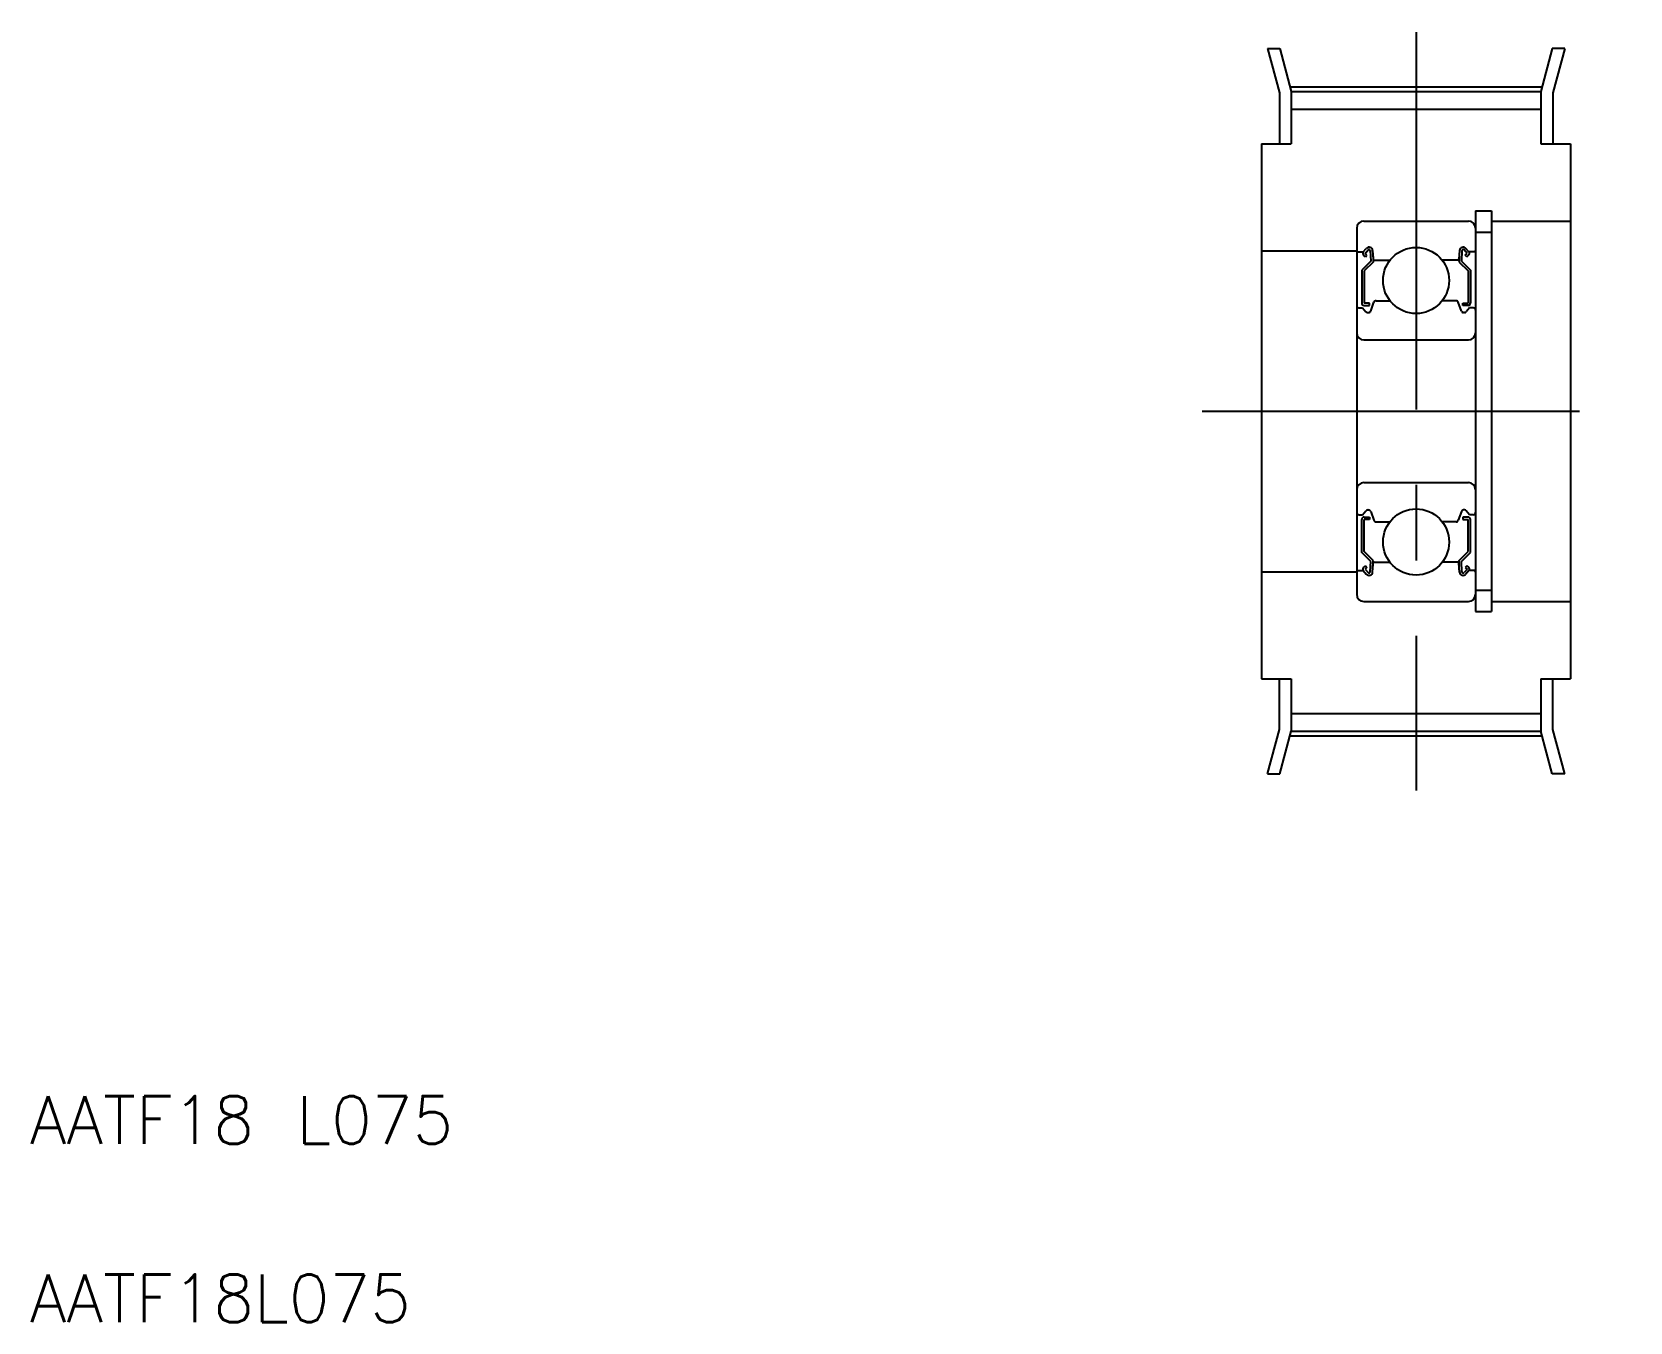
# Model space of a CAD drawing. Extents: x 10 to 145, y 10 to 119.
import ezdxf

# ---------------------------------------------------------------- set-up
doc = ezdxf.new("R2010")
doc.units = 0
doc.linetypes.add('CENTER', pattern=[50.8, 31.75, -6.35, 6.35, -6.35])
doc.layers.get('0').update_dxf_attribs({"linetype": 'CONTINUOUS'})
doc.layers.add('CENTER', color=1, linetype='CENTER')
doc.styles.get("Standard").update_dxf_attribs({"font": 'txt', "bigfont": 'BIGFONT'})

msp = doc.modelspace()

# ---------------------------------------------------------------- linework, layer by layer
at = {"color": 7, "linetype": 'CONTINUOUS'}
for p, q in [((114.12, 117.11), (115.12, 113.38)), ((114.12, 117.11), (115.16, 117.11)), ((115.16, 117.11), (116.12, 113.51)), ((138.08, 117.11), (137.12, 113.51)), ((139.12, 117.11), (138.08, 117.11)), ((139.12, 117.11), (138.12, 113.38)), ((115.12, 113.38), (115.12, 109.11)), ((116.12, 113.51), (137.12, 113.51)), ((116.12, 113.51), (116.12, 109.11)), ((137.12, 113.51), (137.12, 109.11)), ((138.12, 113.38), (138.12, 109.11)), ((116.12, 112.01), (137.12, 112.01)), ((113.62, 109.11), (113.62, 64.11)), ((113.62, 109.11), (116.12, 109.11)), ((137.12, 109.11), (139.62, 109.11)), ((139.62, 109.11), (139.62, 64.11)), ((122.22, 102.61), (131.02, 102.61)), ((131.62, 103.46), (131.62, 69.76)), ((131.62, 103.46), (132.97, 103.46)), ((132.97, 103.46), (132.97, 69.76)), ((132.97, 102.61), (139.62, 102.61)), ((121.62, 102.01), (121.62, 71.21)), ((131.62, 102.01), (131.62, 71.21)), ((131.62, 101.66), (132.97, 101.66)), ((113.62, 100.11), (121.62, 100.11)), ((121.72, 100.01), (122.18, 100.01)), ((122.18, 100.01), (122.43, 100.31)), ((122.36, 99.6), (122.2, 99.73)), ((122.33, 99.88), (122.58, 100.18)), ((122.48, 99.75), (122.33, 99.88)), ((122.36, 99.6), (122.48, 99.75)), ((122.76, 100.12), (122.8, 99.24)), ((122.96, 100.14), (123.02, 99.4)), ((123, 99.63), (123, 99.16)), ((130.28, 100.14), (130.22, 99.4)), ((130.24, 99.63), (130.24, 99.16)), ((130.48, 100.12), (130.44, 99.24)), ((130.91, 99.88), (130.65, 100.18)), ((130.75, 99.75), (130.91, 99.88)), ((130.88, 99.6), (130.75, 99.75)), ((131.06, 100.01), (130.81, 100.31)), ((130.88, 99.6), (131.03, 99.73)), ((131.52, 100.01), (131.06, 100.01)), ((122.8, 99.24), (122.05, 98.49)), ((122.05, 98.49), (122.05, 95.71)), ((123, 99.16), (122.25, 98.41)), ((122.25, 98.41), (122.25, 95.71)), ((123.12, 99.31), (124.42, 99.31)), ((130.12, 99.31), (128.82, 99.31)), ((130.24, 99.16), (130.99, 98.41)), ((130.44, 99.24), (131.19, 98.49)), ((130.99, 98.41), (130.99, 95.71)), ((131.19, 98.49), (131.19, 95.71)), ((122.7, 95.71), (122.25, 95.71)), ((122.25, 95.51), (122.7, 95.51)), ((122.7, 95.51), (122.7, 95.71)), ((122.8, 95.04), (123.07, 95.78)), ((123.26, 95.91), (124.42, 95.91)), ((129.98, 95.91), (128.82, 95.91)), ((130.44, 95.04), (130.17, 95.78)), ((130.54, 95.51), (130.54, 95.71)), ((130.54, 95.71), (130.99, 95.71)), ((130.99, 95.51), (130.54, 95.51)), ((121.82, 95.31), (122.12, 95.31)), ((122.12, 95.31), (122.39, 94.98)), ((122.55, 94.91), (122.61, 94.91)), ((130.69, 94.91), (130.62, 94.91)), ((131.12, 95.31), (130.84, 94.98)), ((131.42, 95.31), (131.12, 95.31)), ((122.22, 92.61), (131.02, 92.61)), ((122.22, 80.61), (131.02, 80.61)), ((122.12, 77.91), (122.39, 78.24)), ((122.55, 78.31), (122.61, 78.31)), ((122.8, 78.18), (123.07, 77.44)), ((130.44, 78.18), (130.17, 77.44)), ((130.69, 78.31), (130.62, 78.31)), ((131.12, 77.91), (130.84, 78.24)), ((121.82, 77.91), (122.12, 77.91)), ((122.05, 74.73), (122.05, 77.51)), ((122.25, 77.71), (122.7, 77.71)), ((122.7, 77.51), (122.25, 77.51)), ((122.25, 74.81), (122.25, 77.51)), ((122.7, 77.71), (122.7, 77.51)), ((123.26, 77.31), (124.42, 77.31)), ((129.98, 77.31), (128.82, 77.31)), ((130.54, 77.71), (130.54, 77.51)), ((130.99, 77.71), (130.54, 77.71)), ((130.54, 77.51), (130.99, 77.51)), ((130.99, 74.81), (130.99, 77.51)), ((131.42, 77.91), (131.12, 77.91)), ((131.19, 74.73), (131.19, 77.51)), ((122.8, 73.98), (122.05, 74.73)), ((123, 74.06), (122.25, 74.81)), ((122.76, 73.1), (122.8, 73.98)), ((123, 73.59), (123, 74.06)), ((130.24, 74.06), (130.99, 74.81)), ((130.24, 73.59), (130.24, 74.06)), ((130.44, 73.98), (131.19, 74.73)), ((130.48, 73.1), (130.44, 73.98)), ((113.62, 73.11), (121.62, 73.11)), ((121.72, 73.21), (122.18, 73.21)), ((122.18, 73.21), (122.43, 72.91)), ((122.36, 73.62), (122.2, 73.49)), ((122.48, 73.47), (122.33, 73.34)), ((122.33, 73.34), (122.58, 73.04)), ((122.36, 73.62), (122.48, 73.47)), ((122.96, 73.08), (123.02, 73.82)), ((123.12, 73.91), (124.42, 73.91)), ((130.12, 73.91), (128.82, 73.91)), ((130.28, 73.08), (130.22, 73.82)), ((130.91, 73.34), (130.65, 73.04)), ((130.88, 73.62), (130.75, 73.47)), ((130.75, 73.47), (130.91, 73.34)), ((131.06, 73.21), (130.81, 72.91)), ((130.88, 73.62), (131.03, 73.49)), ((131.52, 73.21), (131.06, 73.21)), ((131.62, 71.56), (132.97, 71.56)), ((122.22, 70.61), (131.02, 70.61)), ((124.62, 70.61), (124.62, 70.61)), ((126.62, 70.61), (126.62, 70.61)), ((132.97, 70.61), (139.62, 70.61)), ((131.62, 69.76), (132.97, 69.76)), ((113.62, 64.11), (116.12, 64.11)), ((115.12, 59.83), (115.12, 64.11)), ((116.12, 64.11), (116.12, 59.7)), ((137.12, 64.11), (137.12, 59.7)), ((137.12, 64.11), (139.62, 64.11)), ((138.12, 59.83), (138.12, 64.11)), ((116.12, 61.2), (137.12, 61.2)), ((114.12, 56.11), (115.12, 59.83)), ((115.16, 56.11), (116.12, 59.7)), ((116.12, 59.7), (137.12, 59.7)), ((138.08, 56.11), (137.12, 59.7)), ((139.12, 56.11), (138.12, 59.83)), ((114.12, 56.11), (115.16, 56.11)), ((139.12, 56.11), (138.08, 56.11))]:
    msp.add_line(p, q, dxfattribs=at)
for centre in [(126.62, 97.61), (126.62, 97.61), (126.62, 75.61), (126.62, 75.61)]:
    msp.add_circle(centre, 2.78, dxfattribs=at)
for centre, radius, start, end in [((122.22, 102.01), 0.6, 90, 180), ((131.02, 102.01), 0.6, 0, 90), ((121.72, 100.11), 0.1, 180, 270), ((122.33, 99.88), 0.2, 140.0012, 230.087), ((122.66, 100.11), 0.3, 4.9968, 140.0012), ((122.66, 100.11), 0.1, 2.8198, 140.0002), ((130.58, 100.11), 0.3, 39.9988, 175.0032), ((130.58, 100.11), 0.1, 39.9998, 177.1802), ((130.91, 99.88), 0.2, 309.913, 39.9988), ((131.52, 100.11), 0.1, 270, 0), ((123.12, 99.41), 0.1, 184.9968, 270), ((130.12, 99.41), 0.1, 270, 355.0032), ((122.25, 95.71), 0.2, 180, 270), ((123.26, 95.71), 0.2, 90, 159.9916), ((129.98, 95.71), 0.2, 20.0084, 90), ((130.99, 95.71), 0.2, 270, 0), ((121.82, 95.11), 0.2, 90, 180), ((122.55, 95.11), 0.2, 219.9952, 270), ((122.61, 95.11), 0.2, 270, 339.9916), ((130.62, 95.11), 0.2, 200.0084, 270), ((130.69, 95.11), 0.2, 270, 320.0048), ((131.42, 95.11), 0.2, 0, 90), ((122.22, 93.21), 0.6, 180, 270), ((131.02, 93.21), 0.6, 270, 0), ((122.22, 80.01), 0.6, 90, 180), ((131.02, 80.01), 0.6, 0, 90), ((121.82, 78.11), 0.2, 180, 270), ((122.55, 78.11), 0.2, 90, 140.0048), ((122.61, 78.11), 0.2, 20.0084, 90), ((130.62, 78.11), 0.2, 90, 159.9916), ((130.69, 78.11), 0.2, 39.9952, 90), ((131.42, 78.11), 0.2, 270, 0), ((122.25, 77.51), 0.2, 90, 180), ((123.26, 77.51), 0.2, 200.0084, 270), ((129.98, 77.51), 0.2, 270, 339.9916), ((130.99, 77.51), 0.2, 0, 90), ((121.72, 73.11), 0.1, 90, 180), ((122.33, 73.34), 0.2, 129.913, 219.9988), ((122.66, 73.1), 0.3, 219.9988, 355.0032), ((122.66, 73.1), 0.1, 219.9998, 357.1802), ((123.12, 73.81), 0.1, 90, 175.0032), ((130.12, 73.81), 0.1, 4.9968, 90), ((130.58, 73.1), 0.3, 184.9968, 320.0012), ((130.58, 73.1), 0.1, 182.8198, 320.0002), ((130.91, 73.34), 0.2, 320.0012, 50.087), ((131.52, 73.11), 0.1, 0, 90), ((122.22, 71.21), 0.6, 180, 270), ((131.02, 71.21), 0.6, 270, 0)]:
    msp.add_arc(centre, radius, start, end, dxfattribs=at)
at = {"layer": 'CENTER', "color": 1, "linetype": 'CENTER'}
for p, q in [((126.62, 118.51), (126.62, 54.7)), ((116.02, 113.89), (137.22, 113.89)), ((108.62, 86.61), (144.62, 86.61)), ((116.02, 59.32), (137.22, 59.32))]:
    msp.add_line(p, q, dxfattribs=at)

# ---------------------------------------------------------------- texts
at = {"color": 7, "linetype": 'CONTINUOUS'}
for s, p in [('AATF18 L075', (10, 25)), ('AATF18L075', (10, 10))]:
    msp.add_text(s, height=4, dxfattribs=at).set_placement(p)

doc.saveas('drawing.dxf')
